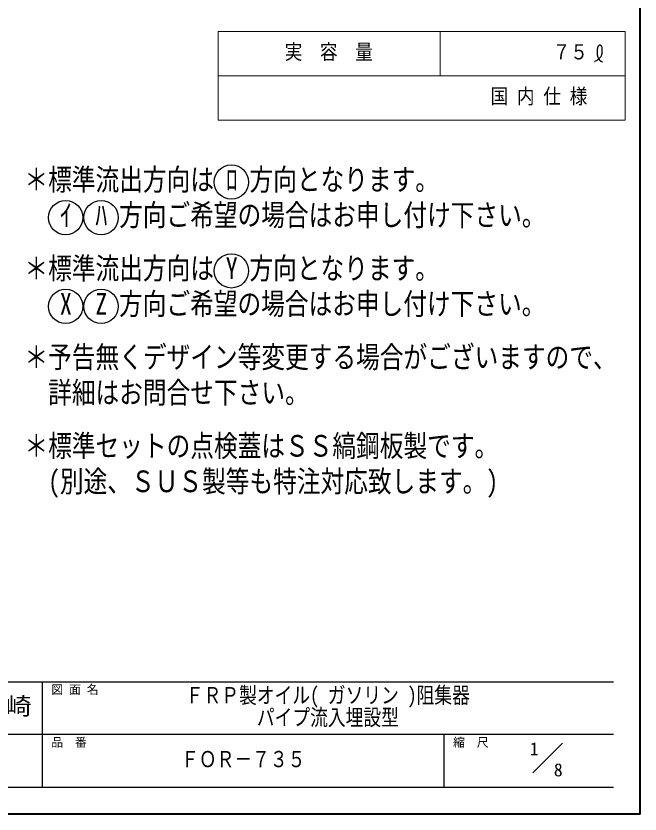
# Model space of a CAD drawing. Units: millimetres at full size, sheet at 1:8; details may follow other scales. Extents: x -1653 to 1587, y -1063 to 1185.
# Drawn here: x 744 to 1587, y -1063 to 16 of the extents above; entities that cross this region are included whole.
import ezdxf
from ezdxf.enums import TextEntityAlignment as Align

# ---------------------------------------------------------------- set-up
doc = ezdxf.new("R2010")
doc.units = ezdxf.units.MM
doc.header["$LTSCALE"] = 8
doc.layers.add('0-0_ﾚｲﾔ1', color=4, linetype='Continuous', lineweight=9)
doc.styles.add('ＭＳ ゴシック', font='')
doc.styles.get('ＭＳ ゴシック').set_extended_font_data('MS Gothic')

msp = doc.modelspace()

# ---------------------------------------------------------------- linework, layer by layer
at = {"layer": '0-0_ﾚｲﾔ1', "color": 1, "lineweight": 40}
for q in [(1587.424, 1185.018), (-1652.576, -1062.982)]:
    msp.add_line((1587.424, -1062.982), q, dxfattribs=at)
at = {"layer": '0-0_ﾚｲﾔ1', "color": 3, "lineweight": 18}
for p, q in [((1567.424, -4.982), (1017.424, -4.982)), ((1017.424, -124.982), (1017.424, -4.982)), ((1317.424, -64.982), (1317.424, -4.982)), ((1567.424, -124.982), (1567.424, -4.982)), ((1567.424, -64.982), (1017.424, -64.982)), ((1567.424, -124.982), (1017.424, -124.982))]:
    msp.add_line(p, q, dxfattribs=at)
at = {"layer": '0-0_ﾚｲﾔ1', "color": 6, "lineweight": 25}
for p, q in [((-32.576, -884.125), (1551.424, -884.125)), ((779.995, -1026.982), (779.995, -884.125)), ((1551.424, -955.553), (565.709, -955.553)), ((1322.852, -1026.982), (1322.852, -955.553)), ((1551.424, -1026.982), (-32.576, -1026.982))]:
    msp.add_line(p, q, dxfattribs=at)
at = {"layer": '0-0_ﾚｲﾔ1', "color": 7, "lineweight": 18}
msp.add_line((1442.446, -1007.388), (1482.852, -966.982), dxfattribs=at)
at = {"layer": '0-0_ﾚｲﾔ1', "color": 5, "lineweight": 25}
for points in [[(1525.884, -45.821), (1526.464, -45.487), (1527.461, -44.906), (1528.449, -44.31), (1529.423, -43.691), (1530.376, -43.04), (1531.304, -42.347), (1531.828, -41.923), (1532.213, -41.593), (1532.856, -40.998), (1533.466, -40.37), (1534.034, -39.707), (1534.55, -39.009), (1535.006, -38.274), (1535.239, -37.83), (1535.407, -37.468), (1535.66, -36.828), (1535.871, -36.17), (1536.042, -35.499), (1536.174, -34.819), (1536.27, -34.135), (1536.311, -33.737), (1536.342, -33.326), (1536.372, -32.619), (1536.378, -31.911), (1536.368, -31.202), (1536.347, -30.489), (1536.324, -29.771), (1536.311, -29.352), (1536.299, -28.911), (1536.27, -28.15), (1536.209, -27.394), (1536.091, -26.652), (1535.888, -25.935), (1535.577, -25.249), (1535.336, -24.87), (1535.182, -24.667), (1534.884, -24.336), (1534.552, -24.042), (1534.193, -23.798)], [(1534.193, -23.798), (1533.814, -23.62), (1533.422, -23.521), (1533.192, -23.505), (1533.003, -23.518), (1532.678, -23.588), (1532.36, -23.714), (1532.052, -23.886), (1531.76, -24.095), (1531.488, -24.332), (1531.341, -24.48), (1531.137, -24.711), (1530.831, -25.132), (1530.575, -25.578), (1530.363, -26.044), (1530.189, -26.526), (1530.047, -27.018), (1529.977, -27.306), (1529.899, -27.668), (1529.787, -28.295), (1529.7, -28.926), (1529.63, -29.56), (1529.572, -30.195), (1529.52, -30.833), (1529.489, -31.204), (1529.452, -31.646), (1529.389, -32.408), (1529.337, -33.17), (1529.305, -33.931), (1529.304, -34.69), (1529.345, -35.445), (1529.392, -35.881), (1529.448, -36.259), (1529.577, -36.907), (1529.742, -37.548), (1529.939, -38.183), (1530.163, -38.809), (1530.41, -39.426), (1530.561, -39.779), (1530.675, -40.034)], [(1530.675, -40.034), (1530.878, -40.468), (1531.089, -40.898), (1531.31, -41.324), (1531.54, -41.747), (1531.781, -42.167), (1531.926, -42.41), (1532.099, -42.693), (1532.412, -43.174), (1532.746, -43.64), (1533.104, -44.081), (1533.49, -44.489), (1533.908, -44.853), (1534.167, -45.041), (1534.389, -45.182), (1534.789, -45.397), (1535.207, -45.584), (1535.641, -45.749), (1536.085, -45.897), (1536.535, -46.035), (1536.798, -46.113)]]:
    msp.add_lwpolyline(points, dxfattribs=at)
for centre in [(1035.357, -208.648), (811.357, -256.648), (859.357, -256.648), (1035.357, -328.648), (811.357, -376.648), (859.357, -376.648)]:
    msp.add_circle(centre, 23.2, dxfattribs=at)

# ---------------------------------------------------------------- texts
at = {"layer": '0-0_ﾚｲﾔ1', "color": 7, "style": 'ＭＳ ゴシック'}
for s, height, width, p in [('実\u3000容\u3000量', 20.53, 0.85, (1107.424, -48.982)), ('７５', 20.53, 0.85, (1469.424, -48.982)), ('国 内 仕 様', 20.53, 0.85, (1385.424, -108.982)), ('＊標準流出方向は ﾛ 方向となります。', 29.33, 0.8, (755.757, -228.648)), (' ｲ  ﾊ 方向ご希望の場合はお申し付け下さい。', 29.33, 0.8, (787.757, -276.648)), ('＊標準流出方向は Y 方向となります。', 29.33, 0.8, (755.757, -348.648)), (' X  Z 方向ご希望の場合はお申し付け下さい。', 29.33, 0.8, (787.757, -396.648)), ('＊予告無くデザイン等変更する場合がございますので、', 29.33, 0.8, (755.757, -468.648)), ('詳細はお問合せ下さい。', 29.33, 0.8, (787.757, -516.648)), ('＊標準セットの点検蓋はＳＳ縞鋼板製です。', 29.33, 0.8, (755.757, -588.648)), ('(別途、ＳＵＳ製等も特注対応致します。)', 29.33, 0.8, (787.757, -636.648)), ('ＦＲＰ製オイル( ガソリン )阻集器', 21.99, 0.8, (973.709, -919.839)), ('千\u3000崎', 23.46, 1.1, (659.995, -935.839)), ('パイプ流入埋設型', 21.99, 0.8, (1069.709, -949.839)), ('ＦＯＲ－７３５', 21.99, 0.8, (967.424, -1006.268))]:
    msp.add_text(s, height=height, dxfattribs=dict(at, width=width)).set_placement(p, align=Align.BOTTOM_LEFT)
for s, height, p in [('図 面 名', 11.73, (791.995, -904.125)), ('品\u3000番', 11.73, (791.995, -975.553)), ('縮\u3000尺', 11.73, (1334.852, -975.553)), ('1', 17.6, (1438.382, -989.001)), ('8', 17.6, (1470.958, -1017.304))]:
    msp.add_text(s, height=height, dxfattribs=at).set_placement(p, align=Align.BOTTOM_LEFT)

doc.saveas('drawing.dxf')
